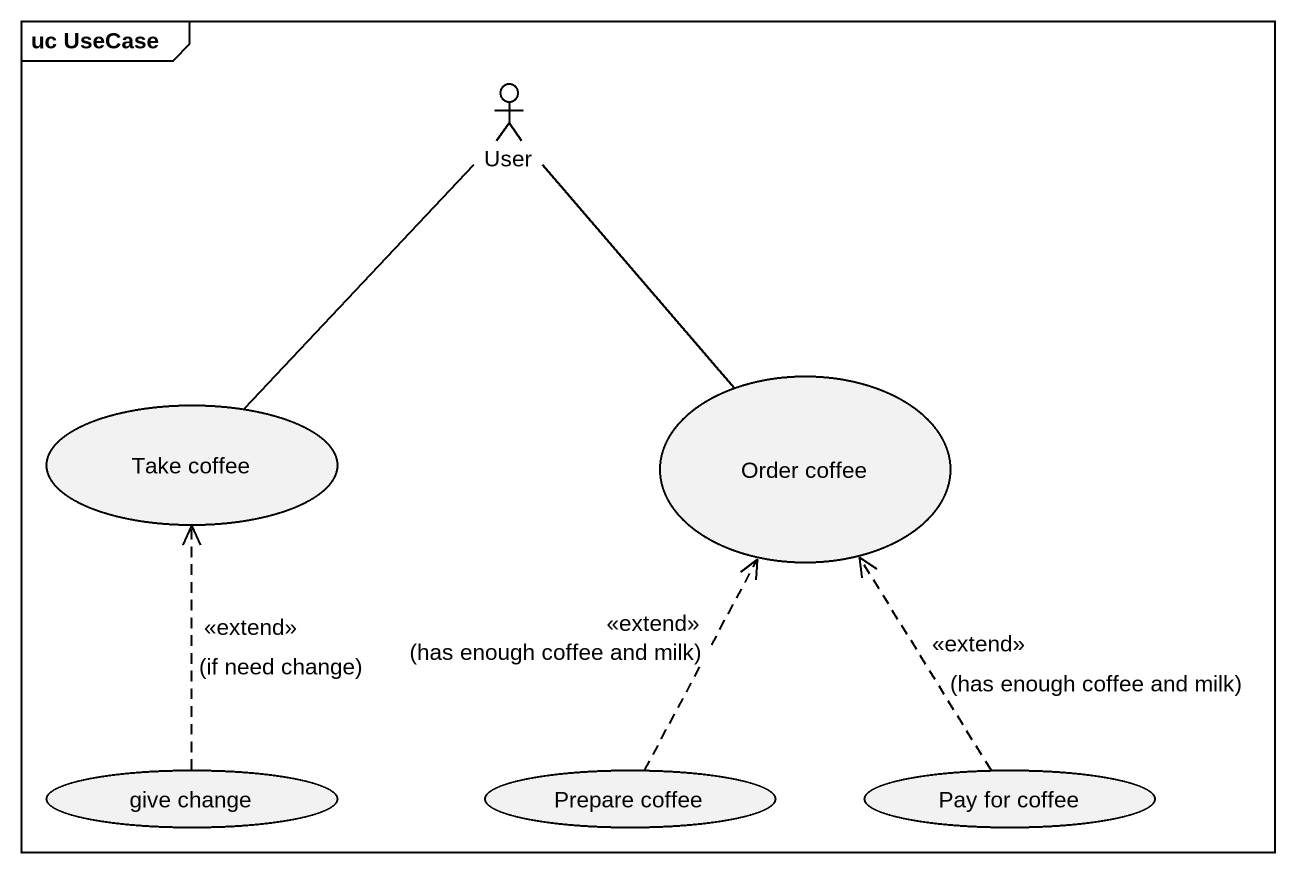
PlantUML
@startuml
mainframe uc UseCase
actor User
usecase "Take coffee" as Take_coffee
usecase "Order coffee" as Order_coffee
usecase "give change" as give_change
usecase "Prepare coffee" as Prepare_coffee
usecase "Pay for coffee" as Pay_for_coffee
User -- Take_coffee
User -- Order_coffee
give_change .up.> Take_coffee : <<extend>>\n(if need change)
Prepare_coffee .up.> Order_coffee : <<extend>>\n(has enough coffee and milk)
Pay_for_coffee .up.> Order_coffee : <<extend>>\n(has enough coffee and milk)
@enduml
